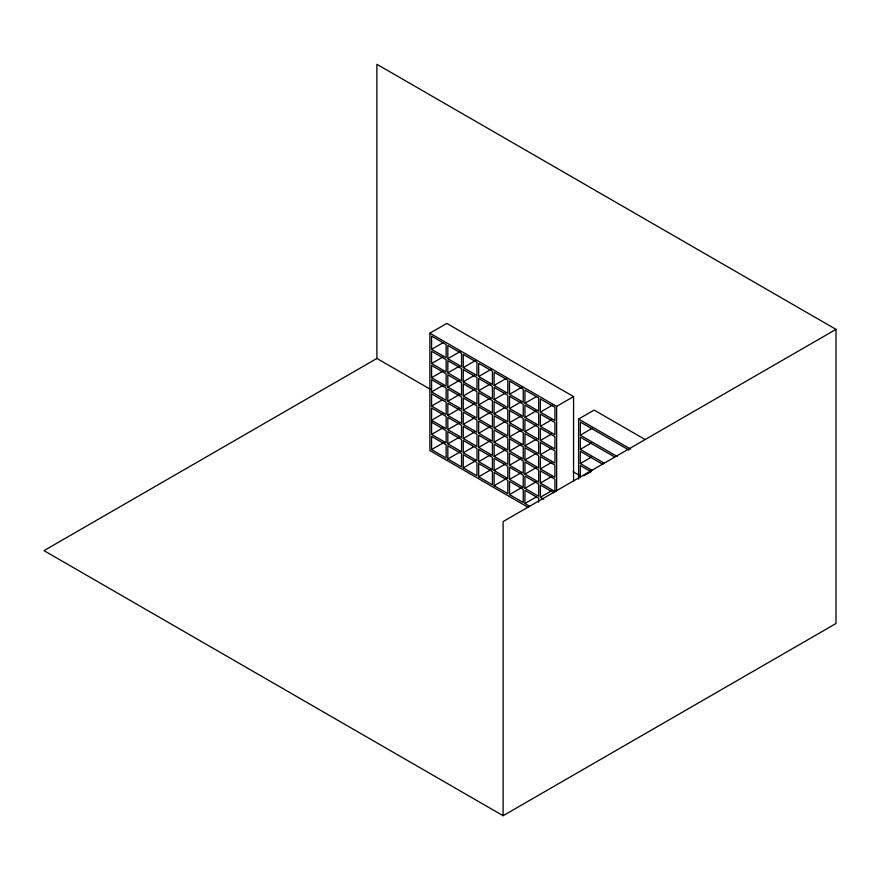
<?xml version="1.0" encoding="UTF-8"?>
<svg xmlns="http://www.w3.org/2000/svg" width="880" height="880" viewBox="0 0 880 880"><rect width="100%" height="100%" fill="white"/><g stroke="black" fill="none" stroke-linecap="round" stroke-linejoin="round"><path stroke-width="1.32" d="M376.893 358.446L44 550.638L503.107 815.705L836 623.513L836 329.362L376.893 64.295L376.893 358.446L430.419 389.345M528.198 507.353L429.869 450.582L429.869 333.179L446.82 323.4L573.573 396.583L573.573 481.217M431.574 349.327L446.138 357.742L446.138 344.531L431.574 336.116L431.574 349.327L442.871 342.804M431.574 363.506L446.138 371.921L446.138 359.689L431.574 351.285L431.574 363.506L442.871 356.983M447.832 358.721L461.56 366.641L461.56 353.43L447.832 345.51L447.832 358.721L460.262 351.538M431.574 377.696L446.138 386.111L446.138 373.879L431.574 365.464L431.574 377.696L442.871 371.173M447.832 372.9L461.56 380.831L461.56 368.599L447.832 360.668L447.832 372.9L459.14 366.377M463.254 367.62L476.982 375.54L476.982 362.34L463.254 354.409L463.254 367.62L475.684 360.448M431.574 391.886L446.138 400.301L446.138 388.069L431.574 379.654L431.574 391.886L442.871 385.363M447.832 387.09L461.56 395.01L461.56 382.789L447.832 374.858L447.832 387.09L459.14 380.567M463.254 381.81L476.982 389.73L476.982 377.498L463.254 369.578L463.254 381.81L474.551 375.287M478.676 376.519L492.404 384.45L492.404 371.239L478.676 363.319L478.676 376.519L491.106 369.347M431.574 406.065L446.138 414.48L446.138 402.259L431.574 393.844L431.574 406.065L441.738 400.202M447.832 401.28L461.56 409.2L461.56 396.968L447.832 389.048L447.832 401.28L459.14 394.757M463.254 395.989L476.982 403.92L476.982 391.688L463.254 383.757L463.254 395.989L474.551 389.466M478.676 390.709L492.404 398.629L492.404 386.408L478.676 378.477L478.676 390.709L489.973 384.186M442.871 413.732L431.574 420.255L446.138 428.67L446.138 416.438L431.574 408.023L431.574 434.445L446.138 442.86L446.138 430.628L431.574 422.213M494.098 385.429L507.826 393.349L507.826 380.138L494.098 372.218L494.098 385.429L506.528 378.246M447.832 415.459L461.56 423.39L461.56 411.158L447.832 403.238L447.832 415.459L459.14 408.936M463.254 410.179L476.982 418.099L476.982 405.878L463.254 397.947L463.254 410.179L474.551 403.656M478.676 404.899L492.404 412.819L492.404 400.587L478.676 392.667L478.676 404.899L489.973 398.376M431.574 434.445L442.871 427.922M494.098 399.608L507.826 407.539L507.826 395.307L494.098 387.387L494.098 399.608L505.395 393.085M447.832 429.649L461.56 437.569L461.56 425.348L447.832 417.417L447.832 429.649L459.14 423.126M509.52 394.328L523.248 402.259L523.248 389.048L509.52 381.117L509.52 394.328L521.95 387.156M463.254 424.369L476.982 432.289L476.982 420.057L463.254 412.137L463.254 424.369L474.551 417.846M478.676 419.078L492.404 427.009L492.404 414.777L478.676 406.857L478.676 419.078L489.973 412.555M431.574 449.614L446.138 458.018L446.138 444.818L431.574 436.403L431.574 449.614L443.993 442.431M494.098 413.798L507.826 421.729L507.826 409.497L494.098 401.566L494.098 413.798L505.395 407.275M447.832 443.839L461.56 451.759L461.56 439.527L447.832 431.607L447.832 443.839L459.14 437.316M509.52 408.518L523.248 416.438L523.248 404.206L509.52 396.286L509.52 408.518L520.817 401.995M463.254 438.548L476.982 446.479L476.982 434.247L463.254 426.327L463.254 438.548L474.551 432.025M524.942 403.227L538.67 411.158L538.67 397.947L524.942 390.027L524.942 403.227L536.239 396.704M478.676 433.268L492.404 441.199L492.404 428.967L478.676 421.036L478.676 433.268L489.973 426.745M494.098 427.988L507.826 435.908L507.826 423.676L494.098 415.756L494.098 427.988L505.395 421.465M509.52 422.697L523.248 430.628L523.248 418.396L509.52 410.476L509.52 422.697L520.817 416.185M447.832 458.997L461.56 466.928L461.56 453.717L447.832 445.797L447.832 458.997L460.262 451.825M463.254 452.738L476.982 460.669L476.982 448.437L463.254 440.506L463.254 452.738L473.429 446.864M524.942 417.417L538.67 425.348L538.67 413.116L524.942 405.185L524.942 417.417L536.239 410.894M478.676 447.458L492.404 455.378L492.404 443.146L478.676 435.226L478.676 447.458L489.973 440.935M540.364 412.137L554.939 420.552L554.939 407.341L540.364 398.926L540.364 412.137L552.794 404.965M494.098 442.167L507.826 450.098L507.826 437.866L494.098 429.946L494.098 442.167L504.273 436.304M429.869 333.179L556.633 406.362L573.573 396.583M509.52 436.887L523.248 444.818L523.248 432.586L509.52 424.655L509.52 436.887L520.817 430.364M524.942 431.607L538.67 439.527L538.67 427.295L524.942 419.375L524.942 431.607L536.239 425.084M463.254 467.907L476.982 475.827L476.982 462.616L463.254 454.696L463.254 467.907L475.684 460.735M478.676 461.648L492.404 469.568L492.404 457.336L478.676 449.416L478.676 461.648L489.973 455.125M540.364 426.327L554.939 434.731L554.939 422.51L540.364 414.095L540.364 426.327L551.661 419.804M494.098 456.357L507.826 464.288L507.826 452.056L494.098 444.125L494.098 456.357L505.395 449.834M509.52 451.077L523.248 458.997L523.248 446.776L509.52 438.845L509.52 451.077L520.817 444.554M524.942 445.797L538.67 453.717L538.67 441.485L524.942 433.565L524.942 445.797L536.239 439.274M540.364 440.506L554.939 448.921L554.939 436.689L540.364 428.274L540.364 440.506L551.661 433.983M478.676 476.806L492.404 484.737L492.404 471.526L478.676 463.595L478.676 476.806L491.106 469.634M578.6 479.116L578.6 419.045L594.121 410.08L645.062 439.494M494.098 470.547L507.826 478.467L507.826 466.246L494.098 458.315L494.098 470.547L505.395 464.024M509.52 465.267L523.248 473.187L523.248 460.955L509.52 453.035L509.52 465.267L520.817 458.744M524.942 459.976L538.67 467.907L538.67 455.675L524.942 447.744L524.942 459.976L536.239 453.453M540.364 454.696L554.939 463.111L554.939 450.879L540.364 442.464L540.364 454.696L551.661 448.173M628.925 450.054L580.294 421.982L580.294 435.182L592.482 428.142M494.098 485.716L507.826 493.636L507.826 480.425L494.098 472.505L494.098 485.716L506.528 478.533M509.52 479.446L523.248 487.377L523.248 475.145L509.52 467.214L509.52 479.446L520.817 472.923M524.942 474.166L538.67 482.086L538.67 469.865L524.942 461.934L524.942 474.166L536.239 467.643M540.364 468.886L554.939 477.301L554.939 465.069L540.364 456.654L540.364 468.886L551.661 462.363M614.691 457.006L580.294 437.14L580.294 449.372L591.382 442.97M509.52 494.615L523.248 502.535L523.248 489.335L509.52 481.404L509.52 494.615L521.95 487.443M524.942 488.356L538.67 496.276L538.67 484.044L524.942 476.124L524.942 488.356L536.239 481.833M540.364 483.065L554.939 491.48L554.939 479.248L540.364 470.844L540.364 483.065L551.661 476.542M602.833 464.343L580.294 451.33L580.294 463.562L591.382 457.16M538.67 502.194L538.67 498.234L524.942 490.314L524.942 503.514L536.239 496.991M553.817 492.789L540.364 485.023L540.364 497.255L551.661 490.732M836 329.362L503.107 521.554L503.107 815.705M583.616 475.827L591.382 471.35M578.6 419.045L630.718 449.141M580.294 435.182L617.067 456.412M580.294 449.372L604.01 463.067M580.294 463.562L592.152 470.404M590.964 471.68L580.294 465.52L580.294 477.741M573.144 471.746L579.095 475.178M540.364 497.255L543.73 499.202M524.942 503.514L529.518 506.154M556.633 406.362L556.633 491.007"/></g></svg>
